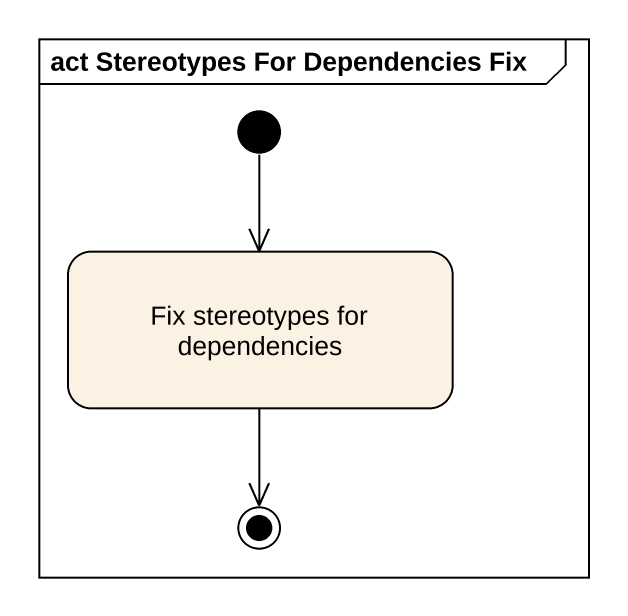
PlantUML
@startuml
mainframe act Stereotypes For Dependencies Fix
hide empty description
state "Fix stereotypes for dependencies" as Fix_stereotypes_for
[*] --> Fix_stereotypes_for
Fix_stereotypes_for --> [*]
@enduml
